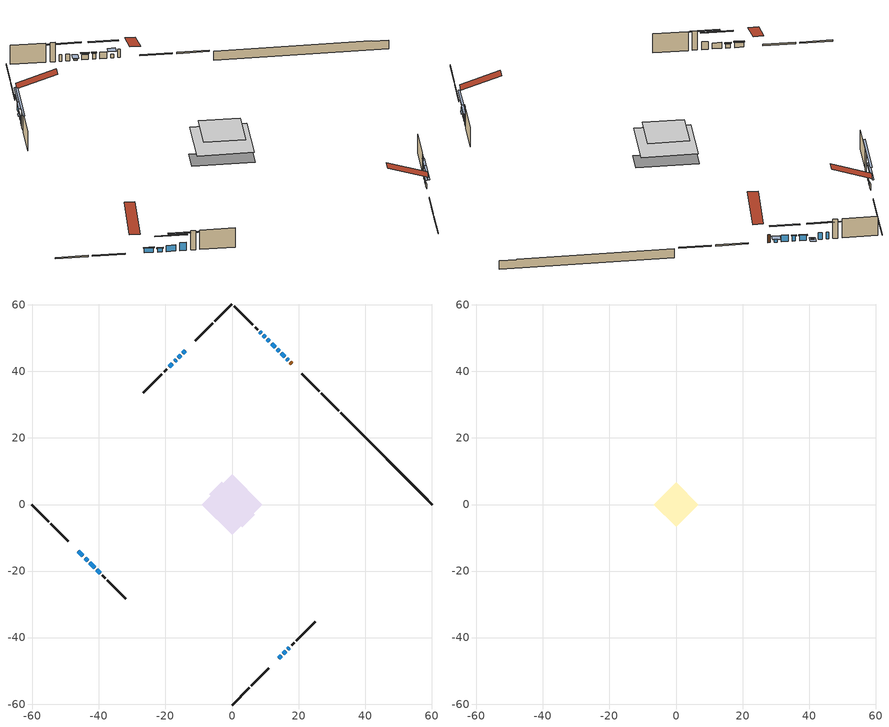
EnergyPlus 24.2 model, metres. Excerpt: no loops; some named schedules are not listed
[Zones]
conditioned space
 floor outside (Floor1 construction): -2.49,0 0,2.49 2.49,0 0,-2.49 z0.42
 floor adiabatic (AdiabaticFloorConstruction): -9.02,0 0,9.02 9.02,0 0,-9.02 z2.86
 floor foundation (Slab1 construction): -6.9,3.15 -3.15,6.9 6.9,-3.15 3.15,-6.9 z-1.87
 wall outside (RimJoist1 construction): 0,-60.26 5.17,-55.09 / -60.26,0 -55.09,-5.17 / 0,60.26 -5.17,55.09 / 32.02,28.24 26.85,33.42 z0.42:0.72
 wall outside (RimJoist2 construction): 5.83,-54.43 11,-49.26 / -54.43,-5.83 -49.26,-11 / -5.83,54.43 -11,49.26 / 26.19,34.07 21.02,39.25 z0.42:0.72
 wall outside (AdiabaticWallConstruction 1): 18.01,42.26 17.58,42.68 z0.42:2.45
 wall outside (AdiabaticWallConstruction): 16.93,43.34 16.53,43.73 z0.42:1.34; -14.01,46.25 -14.73,45.53 / -42.75,-17.52 -41.31,-18.95 z0.42:1.94; -15.39,44.88 -16.11,44.16 / -44.16,-16.1 -43.4,-16.86 / 15.39,-44.88 16.14,-44.12 / 16.8,-43.47 17.27,-43 z0.42:1.39; -46.25,-14.01 -44.81,-15.45 / 14.01,-46.25 14.73,-45.53 z0.42:1.59; 15.87,44.39 14.8,45.47 z0.42:2.05; 14.14,46.12 13.64,46.63 / 12.98,47.28 11.9,48.36 z0.42:1.74; 11.25,49.02 10.67,49.6 z0.42:0.68; -16.76,43.5 -17.27,43 z0.42:1.41; -17.92,42.34 -18.93,41.34 z0.42:0.78; -40.66,-19.61 -39.61,-20.65 z0.42:2.4; 10.01,50.25 9.4,50.86 / 8.75,51.52 8.39,51.88 z0.42:2.1
 wall outside (Wall1 construction): 17.92,-42.34 18.73,-41.54 / -38.96,-21.31 -38.15,-22.11 / -19.58,40.68 -20.39,39.88 / 7.73,52.53 6.93,53.34 z0.42:5.3
 wall outside (Wall2 construction): 19.38,-40.88 25,-35.27 / -37.5,-22.77 -31.88,-28.38 / -21.04,39.22 -26.66,33.61 / 6.27,53.99 0.66,59.61 z0.42:5.3
 wall foundation (FoundationWall1 construction): 32.68,27.59,-1.87 32.68,27.59,0.42 57.51,2.76,0.42 57.51,2.76,0.29 60.26,0,0.29 60.26,0,-1.87
 window (WindowConstruction 15): 16.92,43.34 16.53,43.73 z0.42:1.33
 window (WindowConstruction 5): -14.01,46.25 -14.73,45.53 z0.42:1.94
 window (WindowConstruction 6): -15.39,44.88 -16.11,44.16 z0.42:1.39
 window (WindowConstruction 7): -46.25,-14.01 -44.82,-15.45 z0.42:1.59
 window (WindowConstruction 8): -44.16,-16.11 -43.4,-16.86 z0.42:1.39
 window (WindowConstruction 9): 15.87,44.39 14.8,45.47 z0.42:2.04
 window (WindowConstruction 10): 14.14,46.13 13.64,46.63 z0.42:1.74
 window (WindowConstruction 11): 12.98,47.28 11.9,48.36 z0.42:1.74
 window (WindowConstruction 12): 14.01,-46.25 14.73,-45.53 z0.42:1.59
 window (WindowConstruction 13): 15.39,-44.88 16.14,-44.12 z0.42:1.39
 window (WindowConstruction 16): 11.25,49.02 10.67,49.6 z0.42:0.67
 window (WindowConstruction 14): -16.76,43.5 -17.27,43 z0.42:1.41
 window (WindowConstruction 17): -17.92,42.34 -18.93,41.34 z0.42:0.78
 window (WindowConstruction): -42.75,-17.52 -41.31,-18.95 z0.42:1.94
 window (WindowConstruction 1): -40.66,-19.61 -39.61,-20.65 z0.42:2.4
 window (WindowConstruction 2): 10.01,50.25 9.4,50.86 z0.42:2.1
 window (WindowConstruction 3): 8.74,51.52 8.39,51.88 z0.42:2.1
 window (WindowConstruction 4): 16.8,-43.46 17.27,-43 z0.42:1.39
 door (Door): 18.01,42.26 17.58,42.68 z0.42:2.45
 ceiling adiabatic (AdiabaticFloorConstruction): 0,-9.02 9.02,0 0,9.02 -9.02,0 z2.86
attic - vented
 floor to conditioned space (Floor2 construction Reversed): -6.62,0 0,6.62 6.62,0 0,-6.62 z5.3
 roof outside (Roof1 construction): 13.36,-46.91,5.3 6.91,-40.46,8.34 5.21,-42.16,8.34 11.66,-48.61,5.3; -46.91,-13.36,5.3 -40.46,-6.91,8.34 -42.16,-5.21,8.34 -48.61,-11.66,5.3; -13.36,46.91,5.3 -6.91,40.46,8.34 -5.21,42.16,8.34 -11.66,48.61,5.3; 18.66,41.6,5.3 12.22,35.15,8.34 13.92,33.46,8.34 20.36,39.9,5.3
shading: 16.08,44.19 17.38,42.89 18.45,43.96 17.15,45.26 z1.97; -16.6,43.67 -12.15,48.12 -12.44,48.41 -16.89,43.96 z4.58; -17.97,42.29 -13.52,46.74 -13.81,47.03 -18.26,42.58 z4.03; -44.67,-15.59 -46.39,-13.87 -46.68,-14.16 -44.96,-15.88 z1.79; -43.26,-17 -44.3,-15.96 -44.59,-16.25 -43.55,-17.29 z1.59; 12.93,47.33 17.74,42.52 18.03,42.82 13.22,47.63 z4.68; 13.49,46.77 14.28,45.98 14.57,46.27 13.79,47.06 z1.94; 11.76,48.5 13.12,47.14 13.41,47.43 12.05,48.8 z1.94; 16.6,-43.67 12.15,-48.12 12.44,-48.41 16.89,-43.96 z4.23; 16.28,-43.98 15.25,-45.02 15.54,-45.31 16.58,-44.27 z1.59; 10.5,49.77 11.42,48.85 12.49,49.92 11.57,50.84 z0.91; -17.41,42.86 -16.62,43.64 -16.91,43.93 -17.7,43.15 z1.61; -22.73,37.53 -14.12,46.15 -14.41,46.44 -23.02,37.82 z6.16; -39.45,-20.82 -44.61,-15.65 -44.9,-15.94 -39.74,-21.11 z4.58; -37.75,-22.52 -42.52,-17.74 -42.81,-18.03 -38.04,-22.81 z5.04; 7.54,52.73 11.88,48.39 12.17,48.68 7.83,53.02 z4.74; 6.52,53.74 10.61,49.65 10.9,49.94 6.81,54.03 z4.74; 19.13,-41.13 14.93,-45.33 15.22,-45.62 19.42,-41.42 z4.03
[Building]
Building 1: Terrain=Suburbs
[Site:Location]
Toronto City Centre_ON: Latitude {deg}=43.63; Longitude {deg}=-79.39; Time Zone {hr}=-5; Elevation {m}=77; Keep Site Location Information=Yes
[Site:GroundTemperature:Shallow]
5.01852, 3.26908, 3.12898, 3.95918, 7.29196, 10.6092, 13.4851, 15.3069, 15.4617, 13.9799, 11.1774, 7.9619
[Site:WaterMainsTemperature]
Calculation Method=Schedule; Temperature Schedule=mains temperature schedule
[Material] Roughness=Rough; Thermal Absorptance=0.9
Name | Thickness {m} | Conductivity {W/m-K} | Density {kg/m3} | Specific Heat {J/kg-K} | Solar Absorptance | Visible Absorptance
asphalt or fiberglass shingles | 0.00635 | 0.162714 | 1121.4 | 1465.45 | 0.4 | 0.4
ceiling loosefill ins | 0.254 | 0.0480833 | 16.02 | 1046.75 | 0.7 | 0.7
ceiling stud and cavity | 0.1397 | 0.309908 | 65.682 | 1177.47 | 0.7 | 0.7
concrete 4.0 in. | 0.1016 | 1.803125 | 2242.8 | 837.4 | 0.7 | 0.7
concrete 8.0 in. | 0.2032 | 1.803125 | 2242.8 | 837.4 | 0.7 | 0.7
door material | 0.04445 | 0.053851 | 512.64 | 1214.23 | 0.7 | 0.7
exterior vertical ins | 0.00323116 | 0.029427 | 32.04 | 1214.23 | 0.7 | 0.7
floor covering | 0.0127 | 0.0433444 | 54.468 | 1339.84 | 0.6 | 0.6
floor rigid ins | 0.103632 | 0.029427 | 32.04 | 1214.23 | 0.7 | 0.7
floor rigid ins 1; wall rigid ins | 0.512978 | 0.029427 | 32.04 | 1214.23 | 0.7 | 0.7
floor stud and cavity | 0.1397 | 0.511206 | 92.3553 | 1139.71 | 0.7 | 0.7
floor stud and cavity 1 | 0.1397 | 1.75129 | 37.0049 | 1207.88 | 0.7 | 0.7
furniture material conditioned space 1 | 0.1524 | 0.115458 | 640.8 | 1214.23 | 0.6 | 0.6
gypsum board | 0.0127 | 0.160291 | 801 | 837.4 | 0.6 | 0.6
gypsum board 1 | 0.0127 | 0.160291 | 801 | 837.4 | 0.7 | 0.7
osb sheathing 0.5 in. | 0.0127 | 0.115458 | 512.64 | 1214.23 | 0.7 | 0.7
osb sheathing 0.75 in. | 0.01905 | 0.115458 | 512.64 | 1214.23 | 0.7 | 0.7
osb sheathing 2.0 in. | 0.0508 | 0.115458 | 512.64 | 1214.23 | 0.7 | 0.7
rim joist rigid ins | 0.051816 | 0.029427 | 32.04 | 1214.23 | 0.7 | 0.7
rim joist stud and cavity | 0.0508 | 0.0405436 | 125.044 | 1163.47 | 0.6 | 0.6
rim joist stud and cavity 1 | 0.0508 | 0.254006 | 125.044 | 1163.47 | 0.6 | 0.6
wall stud and cavity | 0.1397 | 0.0896479 | 139.0536 | 1170.24 | 0.7 | 0.7
wall stud and cavity 1 | 0.1397 | 0.0819611 | 139.0536 | 1170.24 | 0.7 | 0.7
wall stud and cavity 2 | 0.0889 | 0.380278 | 52.3479 | 1209.89 | 0.7 | 0.7
wall stud and cavity 3 | 0.0889 | 0.391764 | 83.0341 | 1211.67 | 0.7 | 0.7
wood siding | 0.0254 | 0.102417 | 544.68 | 1172.36 | 0.4 | 0.4
wood siding 1; wood siding 2; wood siding 3 | 0.0254 | 0.102417 | 544.68 | 1172.36 | 0.7 | 0.7
[WindowMaterial:SimpleGlazingSystem]
Name | U-Factor {W/m2-K} | Solar Heat Gain Coefficient
WindowMaterial | 1.989 | 0.56
WindowMaterial 1 | 2.26155 | 0.54
WindowMaterial 10 | 1.87317 | 0.63
WindowMaterial 11 | 2.08326 | 0.5
WindowMaterial 12 | 2.986628 | 0.6
WindowMaterial 13 | 2.13152 | 0.45
WindowMaterial 14 | 2.731118 | 0.34
WindowMaterial 2 | 1.899291 | 0.62
WindowMaterial 3 | 2.112216 | 0.47
WindowMaterial 4 | 2.09916 | 0.49
WindowMaterial 5 | 2.035563 | 0.53
WindowMaterial 6 | 2.01342 | 0.55
WindowMaterial 7 | 2.02932 | 0.53
WindowMaterial 8 | 1.94074 | 0.59
WindowMaterial 9 | 2.056 | 0.52
[Construction]
AdiabaticFloorConstruction: floor stud and cavity 1, floor rigid ins 1, osb sheathing 0.75 in., floor covering
AdiabaticWallConstruction: wood siding 2, wall rigid ins, wall stud and cavity 2, gypsum board
AdiabaticWallConstruction 1: wood siding 3, wall rigid ins, wall stud and cavity 2, gypsum board
Door: door material
Floor1 construction: floor stud and cavity, floor rigid ins, osb sheathing 0.75 in., floor covering
Floor2 construction Reversed: gypsum board, ceiling stud and cavity, ceiling loosefill ins
FoundationWall1 construction: concrete 8.0 in., gypsum board 1
furniture construction conditioned space 1: furniture material conditioned space 1
PartitionWallConstruction: gypsum board, wall stud and cavity 3, gypsum board
RimJoist1 construction: wood siding 1, rim joist rigid ins, osb sheathing 2.0 in., rim joist stud and cavity
RimJoist2 construction: wood siding 1, rim joist rigid ins, osb sheathing 2.0 in., rim joist stud and cavity 1
Roof1 construction: asphalt or fiberglass shingles
Slab1 construction: concrete 4.0 in.
Wall1 construction: wood siding, osb sheathing 0.5 in., wall stud and cavity, gypsum board
Wall2 construction: wood siding, osb sheathing 0.5 in., wall stud and cavity 1, gypsum board
WindowConstruction; WindowConstruction 5: WindowMaterial
WindowConstruction 1: WindowMaterial 1
WindowConstruction 10: WindowMaterial 9
WindowConstruction 11: WindowMaterial 10
WindowConstruction 12; WindowConstruction 7: WindowMaterial 6
WindowConstruction 13; WindowConstruction 8: WindowMaterial 7
WindowConstruction 14: WindowMaterial 11
WindowConstruction 15: WindowMaterial 12
WindowConstruction 16: WindowMaterial 13
WindowConstruction 17: WindowMaterial 14
WindowConstruction 2: WindowMaterial 2
WindowConstruction 3: WindowMaterial 3
WindowConstruction 4: WindowMaterial 4
WindowConstruction 6: WindowMaterial 5
WindowConstruction 9: WindowMaterial 8
[Zone] Multiplier=1; Part of Total Floor Area=Yes
Name | Volume {m3}
attic - vented | 43.2195
conditioned space | 641.7
[Space]
Name | Zone | Volume {m3}
attic - vented 1 | attic - vented | 43.2195
conditioned space 1 | conditioned space | 641.7
[ZoneInfiltration:EffectiveLeakageArea]
infil attic - vented 1: Zone or Space=attic - vented 1; Schedule=Always On Discrete; Effective Air Leakage Area {cm2}=3688.84; Stack Coefficient=0.00021132; Wind Coefficient=9.82178e-06
[ZoneMixing]
whole house fan mix: Zone or Space=attic - vented; Schedule=Always On Continuous; Design Flow Rate Calculation Method=Flow/Zone; Design Flow Rate {m3/s}=0; Source Zone or Space=conditioned space
[SurfaceProperty:ExposedFoundationPerimeter]
Slab1: Exposed Perimeter Calculation Method=TotalExposedPerimeter; Total Exposed Perimeter {m}=39.014
[InternalMass] Zone or ZoneList=conditioned space; Space or SpaceList=conditioned space 1
Name | Construction | Surface Area {m2}
furniture mass conditioned space 1 | furniture construction conditioned space 1 | 100.204
partition wall mass | PartitionWallConstruction | 250.51
[Lights]
interior lighting: Zone or ZoneList or Space or SpaceList=conditioned space 1; Schedule=interior lighting schedule; Design Level Calculation Method=LightingLevel; Lighting Level {W}=343.2; Return Air Fraction=0; Fraction Radiant=0.6; Fraction Visible=0.2; Fraction Replaceable=1
[People]
occupants: Zone or ZoneList or Space or SpaceList=conditioned space 1; Number of People Schedule=occupants schedule; Number of People Calculation Method=People; Number of People=3; Fraction Radiant=0.314171; Sensible Heat Fraction=0.56303; Activity Level Schedule=occupants activity schedule; Carbon Dioxide Generation Rate {m3/s-W}=0; Enable ASHRAE 55 Comfort Warnings=No; Mean Radiant Temperature Calculation Type=EnclosureAveraged
[ElectricEquipment] Zone or ZoneList or Space or SpaceList=conditioned space 1; Design Level Calculation Method=EquipmentLevel
Name | Schedule | Design Level {W} | Fraction Latent | Fraction Radiant | Fraction Lost
clothes dryer | clothes dryer schedule | 140.772 | 0.015 | 0.081 | 0.85
clothes washer | clothes washer schedule | 32.1985 | 0.03 | 0.162 | 0.7
cooking range | cooking range schedule | 215.147 | 0.08 | 0.432 | 0.2
dishwasher | dishwasher schedule | 66.8632 | 0.3 | 0.18 | 0.4
fridge | fridge schedule | 72.9452 | 0 | 0.6 | 0
mech vent bath fan 0 | mech vent bath fan 0 schedule | 50.2 | 0 | 0 | 1
mech vent bath fan 1 | mech vent bath fan 1 schedule | 50.2 | 0 | 0 | 1
mech vent bath fan 2 | mech vent bath fan 2 schedule | 50.2 | 0 | 0 | 1
mech vent house fan | mech vent house fan schedule | 0 | 0 | 0 | 1
mech vent house fan cfis | mech vent house fan cfis schedule | 0 | 0 | 0 | 0
mech vent range fan 0 | mech vent range fan 0 schedule | 57 | 0 | 0 | 1
misc plug loads | misc plug loads schedule | 494.7 | 0.045 | 0.513 | 0.1
whole house fan | Always On Discrete | 0 | 0 | 0 | 1
[OtherEquipment] Zone or ZoneList or Space or SpaceList=conditioned space 1; Design Level Calculation Method=EquipmentLevel
Name | Fuel Type | Schedule | Design Level {W} | Fraction Latent | Fraction Radiant | Fraction Lost
clothes dryer 1 | Electricity | clothes dryer schedule | 0 | 0.015 | 0.081 | 0.85
cooking range 1 | Electricity | cooking range schedule | 0 | 0.08 | 0.432 | 0.2
general water use latent | None | general water use schedule | 62.594 | 1 | 0 | 0
general water use sensible | None | general water use schedule | -61.6891 | 0 | 0.6 | 0
mech vent house fan latent load | None | Always On Discrete | 0 | 1 | 0 | 0
mech vent house fan sensible load | None | Always On Discrete | 0 | 0 | 0 | 0
water heater energy adjustment1 | NaturalGas | Always On Discrete | 0.01 | 0 | 0 | 1
[ZoneInfiltration:DesignFlowRate] Zone or ZoneList or Space or SpaceList=conditioned space 1; Schedule=Always On Discrete; Design Flow Rate Calculation Method=Flow/Zone; Design Flow Rate {m3/s}=0
infil flow; natural vent flow; whole house fan flow
[Foundation:Kiva]
Foundation Kiva 1: Initial Indoor Air Temperature {C}=18; Wall Height Above Grade {m}=0.419984; Wall Depth Below Slab {m}=0.2032; Custom Block Material Name 1=exterior vertical ins; Custom Block Depth 1 {m}=2.28999; Custom Block X Position 1 {m}=0.2159; Custom Block Z Position 1 {m}=0
[Foundation:Kiva:Settings]
Soil Conductivity {W/m-K}=0.849921; Soil Density {kg/m3}=1842.3; Soil Specific Heat {J/kg-K}=418.7; Ground Solar Absorptivity=0.9; Ground Thermal Absorptivity=0.9; Ground Surface Roughness {m}=0.03; Far-Field Width {m}=40; Deep-Ground Boundary Condition=ZeroFlux; Deep-Ground Depth {m}=40; Minimum Cell Dimension {m}=0.2; Maximum Cell Growth Coefficient=3; Simulation Timestep=Timestep
[Exterior:Lights]
exterior lighting: Schedule=exterior lighting schedule; Design Level {W}=75.6
[Schedule:Constant]
Name | Hourly Value
Always On Continuous; mech vent house fan schedule; mech vent house fan cfis schedule; Always On Discrete | 1
occupants activity schedule | 117.228
fridge schedule | 0
[Schedule:Week:Daily]
interior lighting schedule Week Rule - Jan1-Jan27: interior lighting schedule day, interior lighting schedule day, interior lighting schedule day, interior lighting schedule day, interior lighting schedule day, interior lighting schedule day, interior lighting schedule day, interior lighting schedule default day, interior lighting schedule default day, interior lighting schedule default day, interior lighting schedule default day, interior lighting schedule default day
interior lighting schedule Week Rule - Jan28-Feb3: interior lighting schedule day, interior lighting schedule day, interior lighting schedule day, interior lighting schedule day, interior lighting schedule day 1, interior lighting schedule day 1, interior lighting schedule day 1, interior lighting schedule default day, interior lighting schedule default day, interior lighting schedule default day, interior lighting schedule default day, interior lighting schedule default day
interior lighting schedule Week Rule - Feb4-Feb24: interior lighting schedule day 1, interior lighting schedule day 1, interior lighting schedule day 1, interior lighting schedule day 1, interior lighting schedule day 1, interior lighting schedule day 1, interior lighting schedule day 1, interior lighting schedule default day, interior lighting schedule default day, interior lighting schedule default day, interior lighting schedule default day, interior lighting schedule default day
interior lighting schedule Week Rule - Feb25-Mar3: interior lighting schedule day 1, interior lighting schedule day 1, interior lighting schedule day 1, interior lighting schedule day 1, interior lighting schedule day 2, interior lighting schedule day 2, interior lighting schedule day 2, interior lighting schedule default day, interior lighting schedule default day, interior lighting schedule default day, interior lighting schedule default day, interior lighting schedule default day
interior lighting schedule Week Rule - Mar4-Mar31: interior lighting schedule day 2, interior lighting schedule day 2, interior lighting schedule day 2, interior lighting schedule day 2, interior lighting schedule day 2, interior lighting schedule day 2, interior lighting schedule day 2, interior lighting schedule default day, interior lighting schedule default day, interior lighting schedule default day, interior lighting schedule default day, interior lighting schedule default day
interior lighting schedule Week Rule - Apr1-Apr28: interior lighting schedule day 3, interior lighting schedule day 3, interior lighting schedule day 3, interior lighting schedule day 3, interior lighting schedule day 3, interior lighting schedule day 3, interior lighting schedule day 3, interior lighting schedule default day, interior lighting schedule default day, interior lighting schedule default day, interior lighting schedule default day, interior lighting schedule default day
interior lighting schedule Week Rule - Apr29-May5: interior lighting schedule day 3, interior lighting schedule day 3, interior lighting schedule day 4, interior lighting schedule day 4, interior lighting schedule day 4, interior lighting schedule day 4, interior lighting schedule day 4, interior lighting schedule default day, interior lighting schedule default day, interior lighting schedule default day, interior lighting schedule default day, interior lighting schedule default day
interior lighting schedule Week Rule - May6-May26: interior lighting schedule day 4, interior lighting schedule day 4, interior lighting schedule day 4, interior lighting schedule day 4, interior lighting schedule day 4, interior lighting schedule day 4, interior lighting schedule day 4, interior lighting schedule default day, interior lighting schedule default day, interior lighting schedule default day, interior lighting schedule default day, interior lighting schedule default day
interior lighting schedule Week Rule - May27-Jun2: interior lighting schedule day 4, interior lighting schedule day 4, interior lighting schedule day 4, interior lighting schedule day 4, interior lighting schedule day 4, interior lighting schedule day 5, interior lighting schedule day 5, interior lighting schedule default day, interior lighting schedule default day, interior lighting schedule default day, interior lighting schedule default day, interior lighting schedule default day
interior lighting schedule Week Rule - Jun3-Jun30: interior lighting schedule day 5, interior lighting schedule day 5, interior lighting schedule day 5, interior lighting schedule day 5, interior lighting schedule day 5, interior lighting schedule day 5, interior lighting schedule day 5, interior lighting schedule default day, interior lighting schedule default day, interior lighting schedule default day, interior lighting schedule default day, interior lighting schedule default day
interior lighting schedule Week Rule - Jul1-Jul28: interior lighting schedule day 6, interior lighting schedule day 6, interior lighting schedule day 6, interior lighting schedule day 6, interior lighting schedule day 6, interior lighting schedule day 6, interior lighting schedule day 6, interior lighting schedule default day, interior lighting schedule default day, interior lighting schedule default day, interior lighting schedule default day, interior lighting schedule default day
interior lighting schedule Week Rule - Jul29-Aug4: interior lighting schedule day 6, interior lighting schedule day 6, interior lighting schedule day 6, interior lighting schedule day 7, interior lighting schedule day 7, interior lighting schedule day 7, interior lighting schedule day 7, interior lighting schedule default day, interior lighting schedule default day, interior lighting schedule default day, interior lighting schedule default day, interior lighting schedule default day
interior lighting schedule Week Rule - Aug5-Aug25: interior lighting schedule day 7, interior lighting schedule day 7, interior lighting schedule day 7, interior lighting schedule day 7, interior lighting schedule day 7, interior lighting schedule day 7, interior lighting schedule day 7, interior lighting schedule default day, interior lighting schedule default day, interior lighting schedule default day, interior lighting schedule default day, interior lighting schedule default day
interior lighting schedule Week Rule - Aug26-Sep1: interior lighting schedule day 7, interior lighting schedule day 7, interior lighting schedule day 7, interior lighting schedule day 7, interior lighting schedule day 7, interior lighting schedule day 7, interior lighting schedule day 8, interior lighting schedule default day, interior lighting schedule default day, interior lighting schedule default day, interior lighting schedule default day, interior lighting schedule default day
interior lighting schedule Week Rule - Sep2-Sep29: interior lighting schedule day 8, interior lighting schedule day 8, interior lighting schedule day 8, interior lighting schedule day 8, interior lighting schedule day 8, interior lighting schedule day 8, interior lighting schedule day 8, interior lighting schedule default day, interior lighting schedule default day, interior lighting schedule default day, interior lighting schedule default day, interior lighting schedule default day
interior lighting schedule Week Rule - Sep30-Oct6: interior lighting schedule day 8, interior lighting schedule day 9, interior lighting schedule day 9, interior lighting schedule day 9, interior lighting schedule day 9, interior lighting schedule day 9, interior lighting schedule day 9, interior lighting schedule default day, interior lighting schedule default day, interior lighting schedule default day, interior lighting schedule default day, interior lighting schedule default day
interior lighting schedule Week Rule - Oct7-Oct27: interior lighting schedule day 9, interior lighting schedule day 9, interior lighting schedule day 9, interior lighting schedule day 9, interior lighting schedule day 9, interior lighting schedule day 9, interior lighting schedule day 9, interior lighting schedule default day, interior lighting schedule default day, interior lighting schedule default day, interior lighting schedule default day, interior lighting schedule default day
interior lighting schedule Week Rule - Oct28-Nov3: interior lighting schedule day 9, interior lighting schedule day 9, interior lighting schedule day 9, interior lighting schedule day 9, interior lighting schedule day 10, interior lighting schedule day 10, interior lighting schedule day 10, interior lighting schedule default day, interior lighting schedule default day, interior lighting schedule default day, interior lighting schedule default day, interior lighting schedule default day
interior lighting schedule Week Rule - Nov4-Nov24: interior lighting schedule day 10, interior lighting schedule day 10, interior lighting schedule day 10, interior lighting schedule day 10, interior lighting schedule day 10, interior lighting schedule day 10, interior lighting schedule day 10, interior lighting schedule default day, interior lighting schedule default day, interior lighting schedule default day, interior lighting schedule default day, interior lighting schedule default day
interior lighting schedule Week Rule - Nov25-Dec1: interior lighting schedule day 10, interior lighting schedule day 10, interior lighting schedule day 10, interior lighting schedule day 10, interior lighting schedule day 10, interior lighting schedule day 10, interior lighting schedule day 11, interior lighting schedule default day, interior lighting schedule default day, interior lighting schedule default day, interior lighting schedule default day, interior lighting schedule default day
interior lighting schedule Week Rule - Dec2-Dec31: interior lighting schedule day 11, interior lighting schedule day 11, interior lighting schedule day 11, interior lighting schedule day 11, interior lighting schedule day 11, interior lighting schedule day 11, interior lighting schedule day 11, interior lighting schedule default day, interior lighting schedule default day, interior lighting schedule default day, interior lighting schedule default day, interior lighting schedule default day
occupants schedule Week Rule - Jan1-Dec31: occupants schedule day, occupants schedule day, occupants schedule day, occupants schedule day, occupants schedule day, occupants schedule day, occupants schedule day, occupants schedule default day, occupants schedule default day, occupants schedule default day, occupants schedule default day, occupants schedule default day
clothes dryer schedule Week Rule - Jan1-Dec31: clothes dryer schedule day, clothes dryer schedule day, clothes dryer schedule day, clothes dryer schedule day, clothes dryer schedule day, clothes dryer schedule day, clothes dryer schedule day, clothes dryer schedule default day, clothes dryer schedule default day, clothes dryer schedule default day, clothes dryer schedule default day, clothes dryer schedule default day
clothes washer schedule Week Rule - Jan1-Dec31: clothes washer schedule day, clothes washer schedule day, clothes washer schedule day, clothes washer schedule day, clothes washer schedule day, clothes washer schedule day, clothes washer schedule day, clothes washer schedule default day, clothes washer schedule default day, clothes washer schedule default day, clothes washer schedule default day, clothes washer schedule default day
cooking range schedule Week Rule - Jan1-Dec31: cooking range schedule day, cooking range schedule day, cooking range schedule day, cooking range schedule day, cooking range schedule day, cooking range schedule day, cooking range schedule day, cooking range schedule default day, cooking range schedule default day, cooking range schedule default day, cooking range schedule default day, cooking range schedule default day
dishwasher schedule Week Rule - Jan1-Dec31: dishwasher schedule day, dishwasher schedule day, dishwasher schedule day, dishwasher schedule day, dishwasher schedule day, dishwasher schedule day, dishwasher schedule day, dishwasher schedule default day, dishwasher schedule default day, dishwasher schedule default day, dishwasher schedule default day, dishwasher schedule default day
mech vent bath fan 0 schedule Week Rule - Jan1-Dec31: mech vent bath fan 0 schedule day, mech vent bath fan 0 schedule day, mech vent bath fan 0 schedule day, mech vent bath fan 0 schedule day, mech vent bath fan 0 schedule day, mech vent bath fan 0 schedule day, mech vent bath fan 0 schedule day, mech vent bath fan 0 schedule default day, mech vent bath fan 0 schedule default day, mech vent bath fan 0 schedule default day, mech vent bath fan 0 schedule default day, mech vent bath fan 0 schedule default day
mech vent bath fan 1 schedule Week Rule - Jan1-Dec31: mech vent bath fan 1 schedule day, mech vent bath fan 1 schedule day, mech vent bath fan 1 schedule day, mech vent bath fan 1 schedule day, mech vent bath fan 1 schedule day, mech vent bath fan 1 schedule day, mech vent bath fan 1 schedule day, mech vent bath fan 1 schedule default day, mech vent bath fan 1 schedule default day, mech vent bath fan 1 schedule default day, mech vent bath fan 1 schedule default day, mech vent bath fan 1 schedule default day
mech vent bath fan 2 schedule Week Rule - Jan1-Dec31: mech vent bath fan 2 schedule day, mech vent bath fan 2 schedule day, mech vent bath fan 2 schedule day, mech vent bath fan 2 schedule day, mech vent bath fan 2 schedule day, mech vent bath fan 2 schedule day, mech vent bath fan 2 schedule day, mech vent bath fan 2 schedule default day, mech vent bath fan 2 schedule default day, mech vent bath fan 2 schedule default day, mech vent bath fan 2 schedule default day, mech vent bath fan 2 schedule default day
mech vent range fan 0 schedule Week Rule - Jan1-Dec31: mech vent range fan 0 schedule day, mech vent range fan 0 schedule day, mech vent range fan 0 schedule day, mech vent range fan 0 schedule day, mech vent range fan 0 schedule day, mech vent range fan 0 schedule day, mech vent range fan 0 schedule day, mech vent range fan 0 schedule default day, mech vent range fan 0 schedule default day, mech vent range fan 0 schedule default day, mech vent range fan 0 schedule default day, mech vent range fan 0 schedule default day
misc plug loads schedule Week Rule - Jan1-Dec31: misc plug loads schedule day, misc plug loads schedule day, misc plug loads schedule day, misc plug loads schedule day, misc plug loads schedule day, misc plug loads schedule day, misc plug loads schedule day, misc plug loads schedule default day, misc plug loads schedule default day, misc plug loads schedule default day, misc plug loads schedule default day, misc plug loads schedule default day
general water use schedule Week Rule - Jan1-Dec31: general water use schedule day, general water use schedule day, general water use schedule day, general water use schedule day, general water use schedule day, general water use schedule day, general water use schedule day, general water use schedule default day, general water use schedule default day, general water use schedule default day, general water use schedule default day, general water use schedule default day
exterior lighting schedule Week Rule - Jan1-Jan27: exterior lighting schedule day, exterior lighting schedule day, exterior lighting schedule day, exterior lighting schedule day, exterior lighting schedule day, exterior lighting schedule day, exterior lighting schedule day, exterior lighting schedule default day, exterior lighting schedule default day, exterior lighting schedule default day, exterior lighting schedule default day, exterior lighting schedule default day
exterior lighting schedule Week Rule - Jan28-Feb3: exterior lighting schedule day, exterior lighting schedule day, exterior lighting schedule day, exterior lighting schedule day, exterior lighting schedule day 1, exterior lighting schedule day 1, exterior lighting schedule day 1, exterior lighting schedule default day, exterior lighting schedule default day, exterior lighting schedule default day, exterior lighting schedule default day, exterior lighting schedule default day
exterior lighting schedule Week Rule - Feb4-Feb24: exterior lighting schedule day 1, exterior lighting schedule day 1, exterior lighting schedule day 1, exterior lighting schedule day 1, exterior lighting schedule day 1, exterior lighting schedule day 1, exterior lighting schedule day 1, exterior lighting schedule default day, exterior lighting schedule default day, exterior lighting schedule default day, exterior lighting schedule default day, exterior lighting schedule default day
exterior lighting schedule Week Rule - Feb25-Mar3: exterior lighting schedule day 1, exterior lighting schedule day 1, exterior lighting schedule day 1, exterior lighting schedule day 1, exterior lighting schedule day 2, exterior lighting schedule day 2, exterior lighting schedule day 2, exterior lighting schedule default day, exterior lighting schedule default day, exterior lighting schedule default day, exterior lighting schedule default day, exterior lighting schedule default day
exterior lighting schedule Week Rule - Mar4-Mar31: exterior lighting schedule day 2, exterior lighting schedule day 2, exterior lighting schedule day 2, exterior lighting schedule day 2, exterior lighting schedule day 2, exterior lighting schedule day 2, exterior lighting schedule day 2, exterior lighting schedule default day, exterior lighting schedule default day, exterior lighting schedule default day, exterior lighting schedule default day, exterior lighting schedule default day
exterior lighting schedule Week Rule - Apr1-Apr28: exterior lighting schedule day 3, exterior lighting schedule day 3, exterior lighting schedule day 3, exterior lighting schedule day 3, exterior lighting schedule day 3, exterior lighting schedule day 3, exterior lighting schedule day 3, exterior lighting schedule default day, exterior lighting schedule default day, exterior lighting schedule default day, exterior lighting schedule default day, exterior lighting schedule default day
exterior lighting schedule Week Rule - Apr29-May5: exterior lighting schedule day 3, exterior lighting schedule day 3, exterior lighting schedule day 4, exterior lighting schedule day 4, exterior lighting schedule day 4, exterior lighting schedule day 4, exterior lighting schedule day 4, exterior lighting schedule default day, exterior lighting schedule default day, exterior lighting schedule default day, exterior lighting schedule default day, exterior lighting schedule default day
exterior lighting schedule Week Rule - May6-May26: exterior lighting schedule day 4, exterior lighting schedule day 4, exterior lighting schedule day 4, exterior lighting schedule day 4, exterior lighting schedule day 4, exterior lighting schedule day 4, exterior lighting schedule day 4, exterior lighting schedule default day, exterior lighting schedule default day, exterior lighting schedule default day, exterior lighting schedule default day, exterior lighting schedule default day
[Schedule:Year]
interior lighting schedule: interior lighting schedule Week Rule - Jan1-Jan27, 1, 1, 1, 27, interior lighting schedule Week Rule - Jan28-Feb3, 1, 28, 2, 3, interior lighting schedule Week Rule - Feb4-Feb24, 2, 4, 2, 24, interior lighting schedule Week Rule - Feb25-Mar3, 2, 25, 3, 3, interior lighting schedule Week Rule - Mar4-Mar31, 3, 4, 3, 31, interior lighting schedule Week Rule - Apr1-Apr28, 4, 1, 4, 28, interior lighting schedule Week Rule - Apr29-May5, 4, 29, 5, 5, interior lighting schedule Week Rule - May6-May26, 5, 6, 5, 26, interior lighting schedule Week Rule - May27-Jun2, 5, 27, 6, 2, interior lighting schedule Week Rule - Jun3-Jun30, 6, 3, 6, 30, interior lighting schedule Week Rule - Jul1-Jul28, 7, 1, 7, 28, interior lighting schedule Week Rule - Jul29-Aug4, 7, 29, 8, 4, interior lighting schedule Week Rule - Aug5-Aug25, 8, 5, 8, 25, interior lighting schedule Week Rule - Aug26-Sep1, 8, 26, 9, 1, interior lighting schedule Week Rule - Sep2-Sep29, 9, 2, 9, 29, interior lighting schedule Week Rule - Sep30-Oct6, 9, 30, 10, 6, interior lighting schedule Week Rule - Oct7-Oct27, 10, 7, 10, 27, interior lighting schedule Week Rule - Oct28-Nov3, 10, 28, 11, 3, interior lighting schedule Week Rule - Nov4-Nov24, 11, 4, 11, 24, interior lighting schedule Week Rule - Nov25-Dec1, 11, 25, 12, 1, interior lighting schedule Week Rule - Dec2-Dec31, 12, 2, 12, 31
occupants schedule: occupants schedule Week Rule - Jan1-Dec31, 1, 1, 12, 31
clothes dryer schedule: clothes dryer schedule Week Rule - Jan1-Dec31, 1, 1, 12, 31
clothes washer schedule: clothes washer schedule Week Rule - Jan1-Dec31, 1, 1, 12, 31
cooking range schedule: cooking range schedule Week Rule - Jan1-Dec31, 1, 1, 12, 31
dishwasher schedule: dishwasher schedule Week Rule - Jan1-Dec31, 1, 1, 12, 31
mech vent bath fan 0 schedule: mech vent bath fan 0 schedule Week Rule - Jan1-Dec31, 1, 1, 12, 31
mech vent bath fan 1 schedule: mech vent bath fan 1 schedule Week Rule - Jan1-Dec31, 1, 1, 12, 31
mech vent bath fan 2 schedule: mech vent bath fan 2 schedule Week Rule - Jan1-Dec31, 1, 1, 12, 31
mech vent range fan 0 schedule: mech vent range fan 0 schedule Week Rule - Jan1-Dec31, 1, 1, 12, 31
misc plug loads schedule: misc plug loads schedule Week Rule - Jan1-Dec31, 1, 1, 12, 31
general water use schedule: general water use schedule Week Rule - Jan1-Dec31, 1, 1, 12, 31
exterior lighting schedule: exterior lighting schedule Week Rule - Jan1-Jan27, 1, 1, 1, 27, exterior lighting schedule Week Rule - Jan28-Feb3, 1, 28, 2, 3, exterior lighting schedule Week Rule - Feb4-Feb24, 2, 4, 2, 24, exterior lighting schedule Week Rule - Feb25-Mar3, 2, 25, 3, 3, exterior lighting schedule Week Rule - Mar4-Mar31, 3, 4, 3, 31, exterior lighting schedule Week Rule - Apr1-Apr28, 4, 1, 4, 28, exterior lighting schedule Week Rule - Apr29-May5, 4, 29, 5, 5, exterior lighting schedule Week Rule - May6-May26, 5, 6, 5, 26, exterior lighting schedule Week Rule - May27-Jun2, 5, 27, 6, 2, exterior lighting schedule Week Rule - Jun3-Jun30, 6, 3, 6, 30, exterior lighting schedule Week Rule - Jul1-Jul28, 7, 1, 7, 28, exterior lighting schedule Week Rule - Jul29-Aug4, 7, 29, 8, 4, exterior lighting schedule Week Rule - Aug5-Aug25, 8, 5, 8, 25, exterior lighting schedule Week Rule - Aug26-Sep1, 8, 26, 9, 1, exterior lighting schedule Week Rule - Sep2-Sep29, 9, 2, 9, 29, exterior lighting schedule Week Rule - Sep30-Oct6, 9, 30, 10, 6, exterior lighting schedule Week Rule - Oct7-Oct27, 10, 7, 10, 27, exterior lighting schedule Week Rule - Oct28-Nov3, 10, 28, 11, 3, exterior lighting schedule Week Rule - Nov4-Nov24, 11, 4, 11, 24, exterior lighting schedule Week Rule - Nov25-Dec1, 11, 25, 12, 1, exterior lighting schedule Week Rule - Dec2-Dec31, 12, 2, 12, 31
[Schedule:Compact]
mains temperature schedule: Through: 01/01, For: AllDays, Until: 24:00, 8.80333, Through: 01/02, For: AllDays, Until: 24:00, 8.74333, Through: 01/03, For: AllDays, Until: 24:00, 8.68389, Through: 01/04, For: AllDays, Until: 24:00, 8.62611, Through: 01/05, For: AllDays, Until: 24:00, 8.56944, Through: 01/06, For: AllDays, Until: 24:00, 8.51389, Through: 01/07, For: AllDays, Until: 24:00, 8.45944, Through: 01/08, For: AllDays, Until: 24:00, 8.40611, Through: 01/09, For: AllDays, Until: 24:00, 8.35389, Through: 01/10, For: AllDays, Until: 24:00, 8.30278, Through: 01/11, For: AllDays, Until: 24:00, 8.25333, Through: 01/12, For: AllDays, Until: 24:00, 8.205, Through: 01/13, For: AllDays, Until: 24:00, 8.15778, Through: 01/14, For: AllDays, Until: 24:00, 8.11222, Through: 01/15, For: AllDays, Until: 24:00, 8.06778, Through: 01/16, For: AllDays, Until: 24:00, 8.02444, Through: 01/17, For: AllDays, Until: 24:00, 7.98222, Through: 01/18, For: AllDays, Until: 24:00, 7.94167, Through: 01/19, For: AllDays, Until: 24:00, 7.90222, Through: 01/20, For: AllDays, Until: 24:00, 7.86444, Through: 01/21, For: AllDays, Until: 24:00, 7.82778, Through: 01/22, For: AllDays, Until: 24:00, 7.79278, Through: 01/23, For: AllDays, Until: 24:00, 7.75889, Through: 01/24, For: AllDays, Until: 24:00, 7.72667, Through: 01/25, For: AllDays, Until: 24:00, 7.69556, Through: 01/26, For: AllDays, Until: 24:00, 7.66611, Through: 01/27, For: AllDays, Until: 24:00, 7.63778, Through: 01/28, For: AllDays, Until: 24:00, 7.61111, Through: 01/29, For: AllDays, Until: 24:00, 7.58556, Through: 01/30, For: AllDays, Until: 24:00, 7.56167, Through: 01/31, For: AllDays, Until: 24:00, 7.53944, Through: 02/01, For: AllDays, Until: 24:00, 7.51833, Through: 02/02, For: AllDays, Until: 24:00, 7.49889, Through: 02/03, For: AllDays, Until: 24:00, 7.48111, Through: 02/04, For: AllDays, Until: 24:00, 7.46444, Through: 02/05, For: AllDays, Until: 24:00, 7.44944, Through: 02/06, For: AllDays, Until: 24:00, 7.43556, Through: 02/07, For: AllDays, Until: 24:00, 7.42333, Through: 02/08, For: AllDays, Until: 24:00, 7.41278, Through: 02/09, For: AllDays, Until: 24:00, 7.40389, Through: 02/10, For: AllDays, Until: 24:00, 7.39611, Through: 02/11, For: AllDays, Until: 24:00, 7.39, Through: 02/12, For: AllDays, Until: 24:00, 7.38556, Through: 02/13, For: AllDays, Until: 24:00, 7.38222, Through: 02/14, For: AllDays, Until: 24:00, 7.38056, Through: 02/15, For: AllDays, Until: 24:00, 7.38056, Through: 02/16, For: AllDays, Until: 24:00, 7.38222, Through: 02/17, For: AllDays, Until: 24:00, 7.385, Through: 02/18, For: AllDays, Until: 24:00, 7.38944, Through: 02/19, For: AllDays, Until: 24:00, 7.395, Through: 02/20, For: AllDays, Until: 24:00, 7.40278, Through: 02/21, For: AllDays, Until: 24:00, 7.41167, Through: 02/22, For: AllDays, Until: 24:00, 7.42222, Through: 02/23, For: AllDays, Until: 24:00, 7.43389, Through: 02/24, For: AllDays, Until: 24:00, 7.44722, Through: 02/25, For: AllDays, Until: 24:00, 7.46222, Through: 02/26, For: AllDays, Until: 24:00, 7.47833, Through: 02/27, For: AllDays, Until: 24:00, 7.49611, Through: 02/28, For: AllDays, Until: 24:00, 7.51556, Through: 03/01, For: AllDays, Until: 24:00, 7.53667, Through: 03/02, For: AllDays, Until: 24:00, 7.55889, Through: 03/03, For: AllDays, Until: 24:00, 7.58222, Through: 03/04, For: AllDays, Until: 24:00, 7.60722, Through: 03/05, For: AllDays, Until: 24:00, 7.63389, Through: 03/06, For: AllDays, Until: 24:00, 7.66222, Through: 03/07, For: AllDays, Until: 24:00, 7.69111, Through: 03/08, For: AllDays, Until: 24:00, 7.72222, Through: 03/09, For: AllDays, Until: 24:00, 7.75444, Through: 03/10, For: AllDays, Until: 24:00, 7.78778, Through: 03/11, For: AllDays, Until: 24:00, 7.82278, Through: 03/12, For: AllDays, Until: 24:00, 7.85944, Through: 03/13, For: AllDays, Until: 24:00, 7.89722, Through: 03/14, For: AllDays, Until: 24:00, 7.93611, Through: 03/15, For: AllDays, Until: 24:00, 7.97667, Through: 03/16, For: AllDays, Until: 24:00, 8.01833, Through: 03/17, For: AllDays, Until: 24:00, 8.06167, Through: 03/18, For: AllDays, Until: 24:00, 8.10611, Through: 03/19, For: AllDays, Until: 24:00, 8.15167, Through: 03/20, For: AllDays, Until: 24:00, 8.19833, Through: 03/21, For: AllDays, Until: 24:00, 8.24667, Through: 03/22, For: AllDays, Until: 24:00, 8.29611, Through: 03/23, For: AllDays, Until: 24:00, 8.34667, Through: 03/24, For: AllDays, Until: 24:00, 8.39889, Through: 03/25, For: AllDays, Until: 24:00, 8.45167, Through: 03/26, For: AllDays, Until: 24:00, 8.50611, Through: 03/27, For: AllDays, Until: 24:00, 8.56167, Through: 03/28, For: AllDays, Until: 24:00, 8.61833, Through: 03/29, For: AllDays, Until: 24:00, 8.67611, Through: 03/30, For: AllDays, Until: 24:00, 8.735, Through: 03/31, For: AllDays, Until: 24:00, 8.795, Through: 04/01, For: AllDays, Until: 24:00, 8.85611, Through: 04/02, For: AllDays, Until: 24:00, 8.91833, Through: 04/03, For: AllDays, Until: 24:00, 8.98167, Through: 04/04, For: AllDays, Until: 24:00, 9.04556, Through: 04/05, For: AllDays, Until: 24:00, 9.11111, Through: 04/06, For: AllDays, Until: 24:00, 9.17722, Through: 04/07, For: AllDays, Until: 24:00, 9.24444, Through: 04/08, For: AllDays, Until: 24:00, 9.31222, Through: 04/09, For: AllDays, Until: 24:00, 9.38167, Through: 04/10, For: AllDays, Until: 24:00, 9.45167, Through: 04/11, For: AllDays, Until: 24:00, 9.52222, Through: 04/12, For: AllDays, Until: 24:00, 9.59444, Through: 04/13, For: AllDays, Until: 24:00, 9.66667, Through: 04/14, For: AllDays, Until: 24:00, 9.74, Through: 04/15, For: AllDays, Until: 24:00, 9.81444, Through: 04/16, For: AllDays, Until: 24:00, 9.88944, Through: 04/17, For: AllDays, Until: 24:00, 9.96556, Through: 04/18, For: AllDays, Until: 24:00, 10.0417, Through: 04/19, For: AllDays, Until: 24:00, 10.1189, Through: 04/20, For: AllDays, Until: 24:00, 10.1972, Through: 04/21, For: AllDays, Until: 24:00, 10.2756, Through: 04/22, For: AllDays, Until: 24:00, 10.355, Through: 04/23, For: AllDays, Until: 24:00, 10.435, Through: 04/24, For: AllDays, Until: 24:00, 10.515, Through: 04/25, For: AllDays, Until: 24:00, 10.5961, Through: 04/26, For: AllDays, Until: 24:00, 10.6778, Through: 04/27, For: AllDays, Until: 24:00, 10.76, Through: 04/28, For: AllDays, Until: 24:00, 10.8428, Through: 04/29, For: AllDays, Until: 24:00, 10.9261, Through: 04/30, For: AllDays, Until: 24:00, 11.0094, Through: 05/01, For: AllDays, Until: 24:00, 11.0933, Through: 05/02, For: AllDays, Until: 24:00, 11.1778, Through: 05/03, For: AllDays, Until: 24:00, 11.2628, Through: 05/04, For: AllDays, Until: 24:00, 11.3478, Through: 05/05, For: AllDays, Until: 24:00, 11.4333, Through: 05/06, For: AllDays, Until: 24:00, 11.5189, Through: 05/07, For: AllDays, Until: 24:00, 11.605, Through: 05/08, For: AllDays, Until: 24:00, 11.6917, Through: 05/09, For: AllDays, Until: 24:00, 11.7778, Through: 05/10, For: AllDays, Until: 24:00, 11.865, Through: 05/11, For: AllDays, Until: 24:00, 11.9517, Through: 05/12, For: AllDays, Until: 24:00, 12.0389, Through: 05/13, For: AllDays, Until: 24:00, 12.1261, Through: 05/14, For: AllDays, Until: 24:00, 12.2133, Through: 05/15, For: AllDays, Until: 24:00, 12.3006, Through: 05/16, For: AllDays, Until: 24:00, 12.3883, Through: 05/17, For: AllDays, Until: 24:00, 12.4756, Through: 05/18, For: AllDays, Until: 24:00, 12.5628, Through: 05/19, For: AllDays, Until: 24:00, 12.6506, Through: 05/20, For: AllDays, Until: 24:00, 12.7378, Through: 05/21, For: AllDays, Until: 24:00, 12.825, Through: 05/22, For: AllDays, Until: 24:00, 12.9122, Through: 05/23, For: AllDays, Until: 24:00, 12.9994, Through: 05/24, For: AllDays, Until: 24:00, 13.0861, Through: 05/25, For: AllDays, Until: 24:00, 13.1728, Through: 05/26, For: AllDays, Until: 24:00, 13.2594, Through: 05/27, For: AllDays, Until: 24:00, 13.3456, Through: 05/28, For: AllDays, Until: 24:00, 13.4317, Through: 05/29, For: AllDays, Until: 24:00, 13.5172, Through: 05/30, For: AllDays, Until: 24:00, 13.6028, Through: 05/31, For: AllDays, Until: 24:00, 13.6878, Through: 06/01, For: AllDays, Until: 24:00, 13.7722, Through: 06/02, For: AllDays, Until: 24:00, 13.8567, Through: 06/03, For: AllDays, Until: 24:00, 13.9406, Through: 06/04, For: AllDays, Until: 24:00, 14.0239, Through: 06/05, For: AllDays, Until: 24:00, 14.1067, Through: 06/06, For: AllDays, Until: 24:00, 14.1894, Through: 06/07, For: AllDays, Until: 24:00, 14.2711, Through: 06/08, For: AllDays, Until: 24:00, 14.3528, Through: 06/09, For: AllDays, Until: 24:00, 14.4339, Through: 06/10, For: AllDays, Until: 24:00, 14.5139, Through: 06/11, For: AllDays, Until: 24:00, 14.5939, Through: 06/12, For: AllDays, Until: 24:00, 14.6728, Through: 06/13, For: AllDays, Until: 24:00, 14.7511, Through: 06/14, For: AllDays, Until: 24:00, 14.8289, Through: 06/15, For: AllDays, Until: 24:00, 14.9061, Through: 06/16, For: AllDays, Until: 24:00, 14.9822, Through: 06/17, For: AllDays, Until: 24:00, 15.0578, Through: 06/18, For: AllDays, Until: 24:00, 15.1328, Through: 06/19, For: AllDays, Until: 24:00, 15.2067, Through: 06/20, For: AllDays, Until: 24:00, 15.28, Through: 06/21, For: AllDays, Until: 24:00, 15.3522, Through: 06/22, For: AllDays, Until: 24:00, 15.4239, Through: 06/23, For: AllDays, Until: 24:00, 15.4944, Through: 06/24, For: AllDays, Until: 24:00, 15.5639, Through: 06/25, For: AllDays, Until: 24:00, 15.6328, Through: 06/26, For: AllDays, Until: 24:00, 15.7006, Through: 06/27, For: AllDays, Until: 24:00, 15.7678, Through: 06/28, For: AllDays, Until: 24:00, 15.8333, Through: 06/29, For: AllDays, Until: 24:00, 15.8983, Through: 06/30, For: AllDays, Until: 24:00, 15.9622, Through: 07/01, For: AllDays, Until: 24:00, 16.025, Through: 07/02, For: AllDays, Until: 24:00, 16.0872, Through: 07/03, For: AllDays, Until: 24:00, 16.1478, Through: 07/04, For: AllDays, Until: 24:00, 16.2072, Through: 07/05, For: AllDays, Until: 24:00, 16.2661, Through: 07/06, For: AllDays, Until: 24:00, 16.3233, Through: 07/07, For: AllDays, Until: 24:00, 16.3794, Through: 07/08, For: AllDays, Until: 24:00, 16.435, Through: 07/09, For: AllDays, Until: 24:00, 16.4889, Through: 07/10, For: AllDays, Until: 24:00, 16.5417, Through: 07/11, For: AllDays, Until: 24:00, 16.5928, Through: 07/12, For: AllDays, Until: 24:00, 16.6433, Through: 07/13, For: AllDays, Until: 24:00, 16.6922, Through: 07/14, For: AllDays, Until: 24:00, 16.74, Through: 07/15, For: AllDays, Until: 24:00, 16.7867, Through: 07/16, For: AllDays, Until: 24:00, 16.8322, Through: 07/17, For: AllDays, Until: 24:00, 16.8761, Through: 07/18, For: AllDays, Until: 24:00, 16.9189, Through: 07/19, For: AllDays, Until: 24:00, 16.96, Through: 07/20, For: AllDays, Until: 24:00, 17, Through: 07/21, For: AllDays, Until: 24:00, 17.0389, Through: 07/22, For: AllDays, Until: 24:00, 17.0761, Through: 07/23, For: AllDays, Until: 24:00, 17.1122, Through: 07/24, For: AllDays, Until: 24:00, 17.1467, Through: 07/25, For: AllDays, Until: 24:00, 17.18, Through: 07/26, For: AllDays, Until: 24:00, 17.2117, Through: 07/27, For: AllDays, Until: 24:00, 17.2422, Through: 07/28, For: AllDays, Until: 24:00, 17.2711, Through: 07/29, For: AllDays, Until: 24:00, 17.2983, Through: 07/30, For: AllDays, Until: 24:00, 17.3244, Through: 07/31, For: AllDays, Until: 24:00, 17.3494, Through: 08/01, For: AllDays, Until: 24:00, 17.3728, Through: 08/02, For: AllDays, Until: 24:00, 17.3944, Through: 08/03, For: AllDays, Until: 24:00, 17.4144, Through: 08/04, For: AllDays, Until: 24:00, 17.4333, Through: 08/05, For: AllDays, Until: 24:00, 17.4506, Through: 08/06, For: AllDays, Until: 24:00, 17.4667, Through: 08/07, For: AllDays, Until: 24:00, 17.4811, Through: 08/08, For: AllDays, Until: 24:00, 17.4939, Through: 08/09, For: AllDays, Until: 24:00, 17.5056, Through: 08/10, For: AllDays, Until: 24:00, 17.5156, Through: 08/11, For: AllDays, Until: 24:00, 17.5239, Through: 08/12, For: AllDays, Until: 24:00, 17.5311, Through: 08/13, For: AllDays, Until: 24:00, 17.5361, Through: 08/14, For: AllDays, Until: 24:00, 17.54, Through: 08/15, For: AllDays, Until: 24:00, 17.5428, Through: 08/16, For: AllDays, Until: 24:00, 17.5439, Through: 08/17, For: AllDays, Until: 24:00, 17.5433, Through: 08/18, For: AllDays, Until: 24:00, 17.5411, Through: 08/19, For: AllDays, Until: 24:00, 17.5372, Through: 08/20, For: AllDays, Until: 24:00, 17.5322, Through: 08/21, For: AllDays, Until: 24:00, 17.5256, Through: 08/22, For: AllDays, Until: 24:00, 17.5178, Through: 08/23, For: AllDays, Until: 24:00, 17.5083, Through: 08/24, For: AllDays, Until: 24:00, 17.4972, Through: 08/25, For: AllDays, Until: 24:00, 17.4844, Through: 08/26, For: AllDays, Until: 24:00, 17.4706, Through: 08/27, For: AllDays, Until: 24:00, 17.455, Through: 08/28, For: AllDays, Until: 24:00, 17.4378, Through: 08/29, For: AllDays, Until: 24:00, 17.4194, Through: 08/30, For: AllDays, Until: 24:00, 17.3994, Through: 08/31, For: AllDays, Until: 24:00, 17.3778, Through: 09/01, For: AllDays, Until: 24:00, 17.355, Through: 09/02, For: AllDays, Until: 24:00, 17.3311, Through: 09/03, For: AllDays, Until: 24:00, 17.305, Through: 09/04, For: AllDays, Until: 24:00, 17.2778, Through: 09/05, For: AllDays, Until: 24:00, 17.2494, Through: 09/06, For: AllDays, Until: 24:00, 17.2194, Through: 09/07, For: AllDays, Until: 24:00, 17.1878, Through: 09/08, For: AllDays, Until: 24:00, 17.155, Through: 09/09, For: AllDays, Until: 24:00, 17.1206, Through: 09/10, For: AllDays, Until: 24:00, 17.085, Through: 09/11, For: AllDays, Until: 24:00, 17.0483, Through: 09/12, For: AllDays, Until: 24:00, 17.01, Through: 09/13, For: AllDays, Until: 24:00, 16.97, Through: 09/14, For: AllDays, Until: 24:00, 16.9289, Through: 09/15, For: AllDays, Until: 24:00, 16.8867, Through: 09/16, For: AllDays, Until: 24:00, 16.8428, Through: 09/17, For: AllDays, Until: 24:00, 16.7983, Through: 09/18, For: AllDays, Until: 24:00, 16.7517, Through: 09/19, For: AllDays, Until: 24:00, 16.7044, Through: 09/20, For: AllDays, Until: 24:00, 16.6556, Through: 09/21, For: AllDays, Until: 24:00, 16.6056, Through: 09/22, For: AllDays, Until: 24:00, 16.5544, Through: 09/23, For: AllDays, Until: 24:00, 16.5017, Through: 09/24, For: AllDays, Until: 24:00, 16.4483, Through: 09/25, For: AllDays, Until: 24:00, 16.3933, Through: 09/26, For: AllDays, Until: 24:00, 16.3372, Through: 09/27, For: AllDays, Until: 24:00, 16.2806, Through: 09/28, For: AllDays, Until: 24:00, 16.2222, Through: 09/29, For: AllDays, Until: 24:00, 16.1628, Through: 09/30, For: AllDays, Until: 24:00, 16.1022, Through: 10/01, For: AllDays, Until: 24:00, 16.0406, Through: 10/02, For: AllDays, Until: 24:00, 15.9778, Through: 10/03, For: AllDays, Until: 24:00, 15.9144, Through: 10/04, For: AllDays, Until: 24:00, 15.8494, Through: 10/05, For: AllDays, Until: 24:00, 15.7839, Through: 10/06, For: AllDays, Until: 24:00, 15.7172, Through: 10/07, For: AllDays, Until: 24:00, 15.6494, Through: 10/08, For: AllDays, Until: 24:00, 15.5811, Through: 10/09, For: AllDays, Until: 24:00, 15.5117, Through: 10/10, For: AllDays, Until: 24:00, 15.4411, Through: 10/11, For: AllDays, Until: 24:00, 15.37, Through: 10/12, For: AllDays, Until: 24:00, 15.2978, Through: 10/13, For: AllDays, Until: 24:00, 15.225, Through: 10/14, For: AllDays, Until: 24:00, 15.1511, Through: 10/15, For: AllDays, Until: 24:00, 15.0767, Through: 10/16, For: AllDays, Until: 24:00, 15.0011, Through: 10/17, For: AllDays, Until: 24:00, 14.925, Through: 10/18, For: AllDays, Until: 24:00, 14.8483, Through: 10/19, For: AllDays, Until: 24:00, 14.7706, Through: 10/20, For: AllDays, Until: 24:00, 14.6922, Through: 10/21, For: AllDays, Until: 24:00, 14.6133, Through: 10/22, For: AllDays, Until: 24:00, 14.5339, Through: 10/23, For: AllDays, Until: 24:00, 14.4539, Through: 10/24, For: AllDays, Until: 24:00, 14.3728, Through: 10/25, For: AllDays, Until: 24:00, 14.2917, Through: 10/26, For: AllDays, Until: 24:00, 14.21, Through: 10/27, For: AllDays, Until: 24:00, 14.1272, Through: 10/28, For: AllDays, Until: 24:00, 14.0444, Through: 10/29, For: AllDays, Until: 24:00, 13.9611, Through: 10/30, For: AllDays, Until: 24:00, 13.8772, Through: 10/31, For: AllDays, Until: 24:00, 13.7933, Through: 11/01, For: AllDays, Until: 24:00, 13.7089, Through: 11/02, For: AllDays, Until: 24:00, 13.6239, Through: 11/03, For: AllDays, Until: 24:00, 13.5383, Through: 11/04, For: AllDays, Until: 24:00, 13.4528, Through: 11/05, For: AllDays, Until: 24:00, 13.3667, Through: 11/06, For: AllDays, Until: 24:00, 13.2806, Through: 11/07, For: AllDays, Until: 24:00, 13.1944, Through: 11/08, For: AllDays, Until: 24:00, 13.1078, Through: 11/09, For: AllDays, Until: 24:00, 13.0206, Through: 11/10, For: AllDays, Until: 24:00, 12.9339, Through: 11/11, For: AllDays, Until: 24:00, 12.8467, Through: 11/12, For: AllDays, Until: 24:00, 12.7594, Through: 11/13, For: AllDays, Until: 24:00, 12.6722, Through: 11/14, For: AllDays, Until: 24:00, 12.5844, Through: 11/15, For: AllDays, Until: 24:00, 12.4972, Through: 11/16, For: AllDays, Until: 24:00, 12.41, Through: 11/17, For: AllDays, Until: 24:00, 12.3222, Through: 11/18, For: AllDays, Until: 24:00, 12.235, Through: 11/19, For: AllDays, Until: 24:00, 12.1478, Through: 11/20, For: AllDays, Until: 24:00, 12.0606, Through: 11/21, For: AllDays, Until: 24:00, 11.9733, Through: 11/22, For: AllDays, Until: 24:00, 11.8861, Through: 11/23, For: AllDays, Until: 24:00, 11.7994, Through: 11/24, For: AllDays, Until: 24:00, 11.7128, Through: 11/25, For: AllDays, Until: 24:00, 11.6267, Through: 11/26, For: AllDays, Until: 24:00, 11.5406, Through: 11/27, For: AllDays, Until: 24:00, 11.4544, Through: 11/28, For: AllDays, Until: 24:00, 11.3689, Through: 11/29, For: AllDays, Until: 24:00, 11.2839, Through: 11/30, For: AllDays, Until: 24:00, 11.1989, Through: 12/01, For: AllDays, Until: 24:00, 11.1144, Through: 12/02, For: AllDays, Until: 24:00, 11.03, Through: 12/03, For: AllDays, Until: 24:00, 10.9467, Through: 12/04, For: AllDays, Until: 24:00, 10.8633, Through: 12/05, For: AllDays, Until: 24:00, 10.7806, Through: 12/06, For: AllDays, Until: 24:00, 10.6983, Through: 12/07, For: AllDays, Until: 24:00, 10.6167, Through: 12/08, For: AllDays, Until: 24:00, 10.5356, Through: 12/09, For: AllDays, Until: 24:00, 10.4544, Through: 12/10, For: AllDays, Until: 24:00, 10.3744, Through: 12/11, For: AllDays, Until: 24:00, 10.295, Through: 12/12, For: AllDays, Until: 24:00, 10.2167, Through: 12/13, For: AllDays, Until: 24:00, 10.1383, Through: 12/14, For: AllDays, Until: 24:00, 10.0611, Through: 12/15, For: AllDays, Until: 24:00, 9.98444, Through: 12/16, For: AllDays, Until: 24:00, 9.90833, Through: 12/17, For: AllDays, Until: 24:00, 9.83278, Through: 12/18, For: AllDays, Until: 24:00, 9.75833, Through: 12/19, For: AllDays, Until: 24:00, 9.685, Through: 12/20, For: AllDays, Until: 24:00, 9.61222, Through: 12/21, For: AllDays, Until: 24:00, 9.54, Through: 12/22, For: AllDays, Until: 24:00, 9.46889, Through: 12/23, For: AllDays, Until: 24:00, 9.39889, Through: 12/24, For: AllDays, Until: 24:00, 9.32944, Through: 12/25, For: AllDays, Until: 24:00, 9.26111, Through: 12/26, For: AllDays, Until: 24:00, 9.19389, Through: 12/27, For: AllDays, Until: 24:00, 9.12722, Through: 12/28, For: AllDays, Until: 24:00, 9.06167, Through: 12/29, For: AllDays, Until: 24:00, 8.99722, Through: 12/30, For: AllDays, Until: 24:00, 8.93389, Through: 12/31, For: AllDays, Until: 24:00, 8.87111
